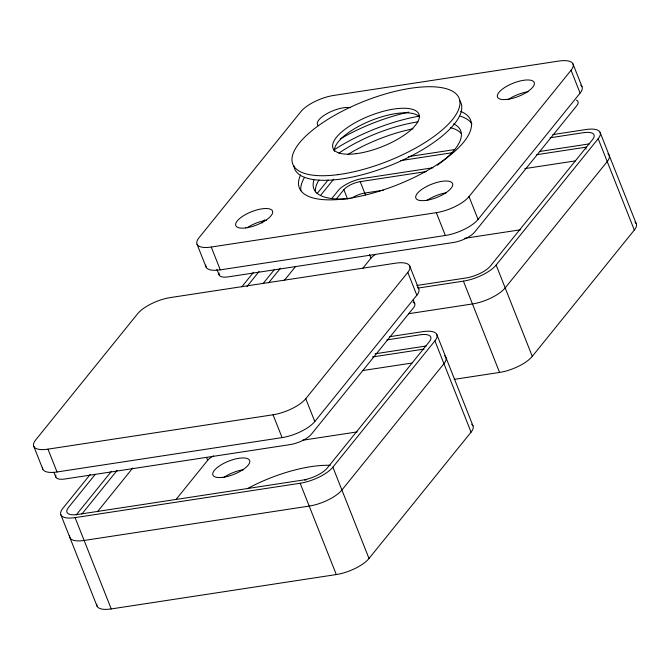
<?xml version="1.0" encoding="UTF-8"?>
<svg xmlns="http://www.w3.org/2000/svg" width="670" height="670" viewBox="0 0 670 670"><rect width="100%" height="100%" fill="white"/><g stroke="black" fill="none" stroke-linecap="round" stroke-linejoin="round"><path stroke-width="1" d="M262.012 222.984L264.566 219.827M90.257 474.419L62.787 508.43A26.314 9.472 -21.6 0 0 75.09 517.625L111.237 608.93L336.307 574.558A26.314 9.472 -21.6 0 0 369.019 558.487L471.06 432.158A26.314 9.472 -21.6 0 0 471.68 424.236M241.753 286.877L253.52 272.305M316.969 193.756L328.091 179.987M95.199 474.41L68.415 507.575A19.732 7.102 -21.6 0 0 77.645 514.468L302.714 480.097A19.732 7.102 -21.6 0 0 327.245 468.045L429.286 341.725A19.732 7.102 -21.6 0 0 420.057 334.824L386.9 339.891M246.987 286.509L259.097 271.501M320.964 194.92L333.719 179.133M76.204 514.937L111.522 471.211M263.017 283.67L274.13 269.901M331.692 198.638L338.233 190.54A19.732 7.102 -21.6 0 1 362.772 178.488L432.979 167.768M81.832 514.074L117.15 470.348M268.645 282.807L280.412 268.234M336.013 199.4L343.861 189.685A13.157 4.74 -21.6 0 1 360.217 181.645L426.296 171.554M97.468 511.721L132.786 467.995M284.281 280.454L295.403 266.685M176.311 499.142L207.708 460.273A13.157 4.74 -21.6 0 1 213.445 455.91M362.47 268.687L370.971 258.159A13.157 4.74 -21.6 0 1 375.602 254.424M47.98 449.151L273.05 414.78A26.314 9.472 -21.6 0 0 305.763 398.709L407.804 272.389A26.314 9.472 -21.6 0 0 395.501 263.193L170.431 297.564A26.314 9.472 -21.6 0 0 137.719 313.635L35.678 439.956A26.314 9.472 -21.6 0 0 47.98 449.151L57.017 471.981L282.087 437.611A26.314 9.472 -21.6 0 0 314.8 421.539L416.841 295.21A26.314 9.472 -21.6 0 0 417.46 287.288M211.243 247.037L436.312 212.666A26.314 9.472 -21.6 0 0 469.025 196.595L571.066 70.266A26.314 9.472 -21.6 0 0 558.763 61.071L333.694 95.441A26.314 9.472 -21.6 0 0 300.981 111.513L198.94 237.842A26.314 9.472 -21.6 0 0 211.243 247.037L220.279 269.859L445.349 235.488A26.314 9.472 -21.6 0 0 478.062 219.417L580.103 93.097A26.314 9.472 -21.6 0 0 580.722 85.165M75.09 517.625L300.16 483.254A26.314 9.472 -21.6 0 0 332.873 467.183L434.914 340.863A26.314 9.472 -21.6 0 0 422.611 331.667L389.572 336.709M417.996 288.075L463.422 281.14A26.314 9.472 -21.6 0 0 496.135 265.069L598.176 138.74A26.314 9.472 -21.6 0 0 585.873 129.544L552.834 134.595M454.143 379.371L499.569 372.436A26.314 9.472 -21.6 0 0 532.281 356.365L634.322 230.044A26.314 9.472 -21.6 0 0 634.951 222.113M408.298 156.663L454.754 149.569M400.451 160.633L452.702 152.651M550.162 137.769L583.319 132.702A19.732 7.102 -21.6 0 1 592.548 139.603L490.507 265.923A19.732 7.102 -21.6 0 1 465.977 277.975L416.74 285.495M539.317 151.529L587.841 144.117A19.732 7.102 -21.6 0 1 589.324 143.924M536.762 154.686L585.287 147.274A13.157 4.74 -21.6 0 1 586.284 147.149M383.324 190.221L364.74 193.061A13.157 4.74 -21.6 0 0 351.984 198.002M524.769 168.622L575.354 160.892M464.762 238.294L520.515 229.785M408.449 313.736L472.459 303.962A26.314 9.472 -21.6 0 0 505.172 287.891L607.213 161.57A26.314 9.472 -21.6 0 0 607.841 153.639M375.016 353.802L424.579 346.239A19.732 7.102 -21.6 0 1 426.061 346.047M372.47 356.959L422.025 349.397A13.157 4.74 -21.6 0 1 423.984 349.187M362.537 370.585L412.092 363.014M302.53 440.257L357.252 431.899M572.984 63.918L582.021 86.74M600.094 132.392L636.24 223.688M571.066 70.266L580.103 93.097M598.176 138.74L634.322 230.044M585.287 147.274L586.041 149.175M469.025 196.595L478.062 219.417M496.135 265.069L532.281 356.365M436.312 212.666L445.349 235.488M463.422 281.14L499.569 372.436M409.713 266.032L418.75 288.862M436.823 334.506L472.978 425.81M407.804 272.389L416.841 295.21M434.914 340.863L471.06 432.158M413.214 299.892L414.722 303.703M360.217 181.645L365.502 194.995M343.861 189.685L347.537 198.957M369.564 254.592L370.971 258.159M305.763 398.709L314.8 421.539M332.873 467.183L369.019 558.487M216.871 269.298L219.132 275.002M273.05 414.78L282.087 437.611M300.16 483.254L336.307 574.558M197.022 244.19L206.059 267.02M206.653 457.602L207.708 460.273M53.985 472.367L55.861 477.124M33.76 446.312L42.796 469.134M60.87 514.786L97.016 606.082M57.017 471.981A26.314 9.472 -21.6 0 1 42.537 467.191M55.845 475.164A17.102 6.156 -21.6 0 0 65.107 478.966L290.177 444.595A17.102 6.156 -21.6 0 0 311.441 434.152L413.482 307.832A17.102 6.156 -21.6 0 0 413.222 302.279M459.57 100.332A89.462 32.21 -21.6 0 1 389.588 165.758A89.462 32.21 -21.6 0 1 293.862 165.9M334.447 151.345A46.197 16.633 -21.6 0 1 371.121 120.541A46.197 16.633 -21.6 0 1 419.738 117.133M318.443 125.792A19.732 7.102 -21.6 0 1 326.684 113.766A19.732 7.102 -21.6 0 1 350.343 107.677M508.89 99.127A19.732 7.102 -21.6 0 1 528.019 91.715M247.197 227.683A19.732 7.102 -21.6 0 1 266.333 220.271M427.251 200.188A19.732 7.102 -21.6 0 1 446.387 192.776M220.279 269.859A26.314 9.472 -21.6 0 1 205.799 265.077M219.115 273.05A17.102 6.156 -21.6 0 0 228.37 276.852L453.439 242.481A17.102 6.156 -21.6 0 0 474.703 232.029L576.744 105.709A17.102 6.156 -21.6 0 0 576.485 100.157M453.59 123.841A78.934 28.416 -21.6 0 1 437.225 165.239M350.703 198.429A78.934 28.416 -21.6 0 1 313.92 180.104M338.886 153.17A78.934 28.416 -21.6 0 1 417.871 121.865M315.486 192.03A78.934 28.416 -21.6 0 1 318.97 179.995M347.956 154.452A78.934 28.416 -21.6 0 1 413.013 128.833M450.424 127.643A78.934 28.416 -21.6 0 1 461.236 133.573M460.726 111.421A92.091 33.157 -21.6 0 1 397.31 184.836A92.091 33.157 -21.6 0 1 300.57 174.912M340.293 138.933A92.091 33.157 -21.6 0 1 408.7 112.099M300.889 190.757A92.091 33.157 -21.6 0 1 304.59 177.299M333.694 150.139A92.091 33.157 -21.6 0 1 419.395 116.136M460.265 116.17A92.091 33.157 -21.6 0 1 471.948 123.975M224.308 477.107A19.732 7.102 -21.6 0 1 243.436 469.687M111.237 608.93A26.314 9.472 -21.6 0 1 96.756 604.139M69.647 535.665A26.314 9.472 -21.6 0 0 84.127 540.456L309.197 506.084A26.314 9.472 -21.6 0 0 341.909 490.013L443.95 363.684A26.314 9.472 -21.6 0 0 444.57 355.762M247.356 488.656A78.934 28.416 -21.6 0 1 330.31 465.298M304.716 480.114A78.934 28.416 -21.6 0 1 306.609 479.703M337.764 174.677A89.462 32.21 -21.6 0 0 459.88 101.12A89.462 32.21 -21.6 0 0 330.26 117.895A89.462 32.21 -21.6 0 0 337.764 174.677M356.239 153.665A46.197 16.633 -21.6 0 0 419.294 115.684A46.197 16.633 -21.6 0 0 352.37 124.344A46.197 16.633 -21.6 0 0 356.239 153.665M507.416 99.361A19.732 7.102 -21.6 0 0 534.358 83.13A19.732 7.102 -21.6 0 0 505.766 86.832A19.732 7.102 -21.6 0 0 507.416 99.361M245.731 227.917A19.732 7.102 -21.6 0 0 272.665 211.695A19.732 7.102 -21.6 0 0 244.081 215.388A19.732 7.102 -21.6 0 0 245.731 227.917M425.785 200.422A19.732 7.102 -21.6 0 0 452.727 184.191A19.732 7.102 -21.6 0 0 424.135 187.893A19.732 7.102 -21.6 0 0 425.785 200.422M222.842 477.333A19.732 7.102 -21.6 0 0 249.776 461.111A19.732 7.102 -21.6 0 0 221.184 464.812A19.732 7.102 -21.6 0 0 222.842 477.333"/></g></svg>
